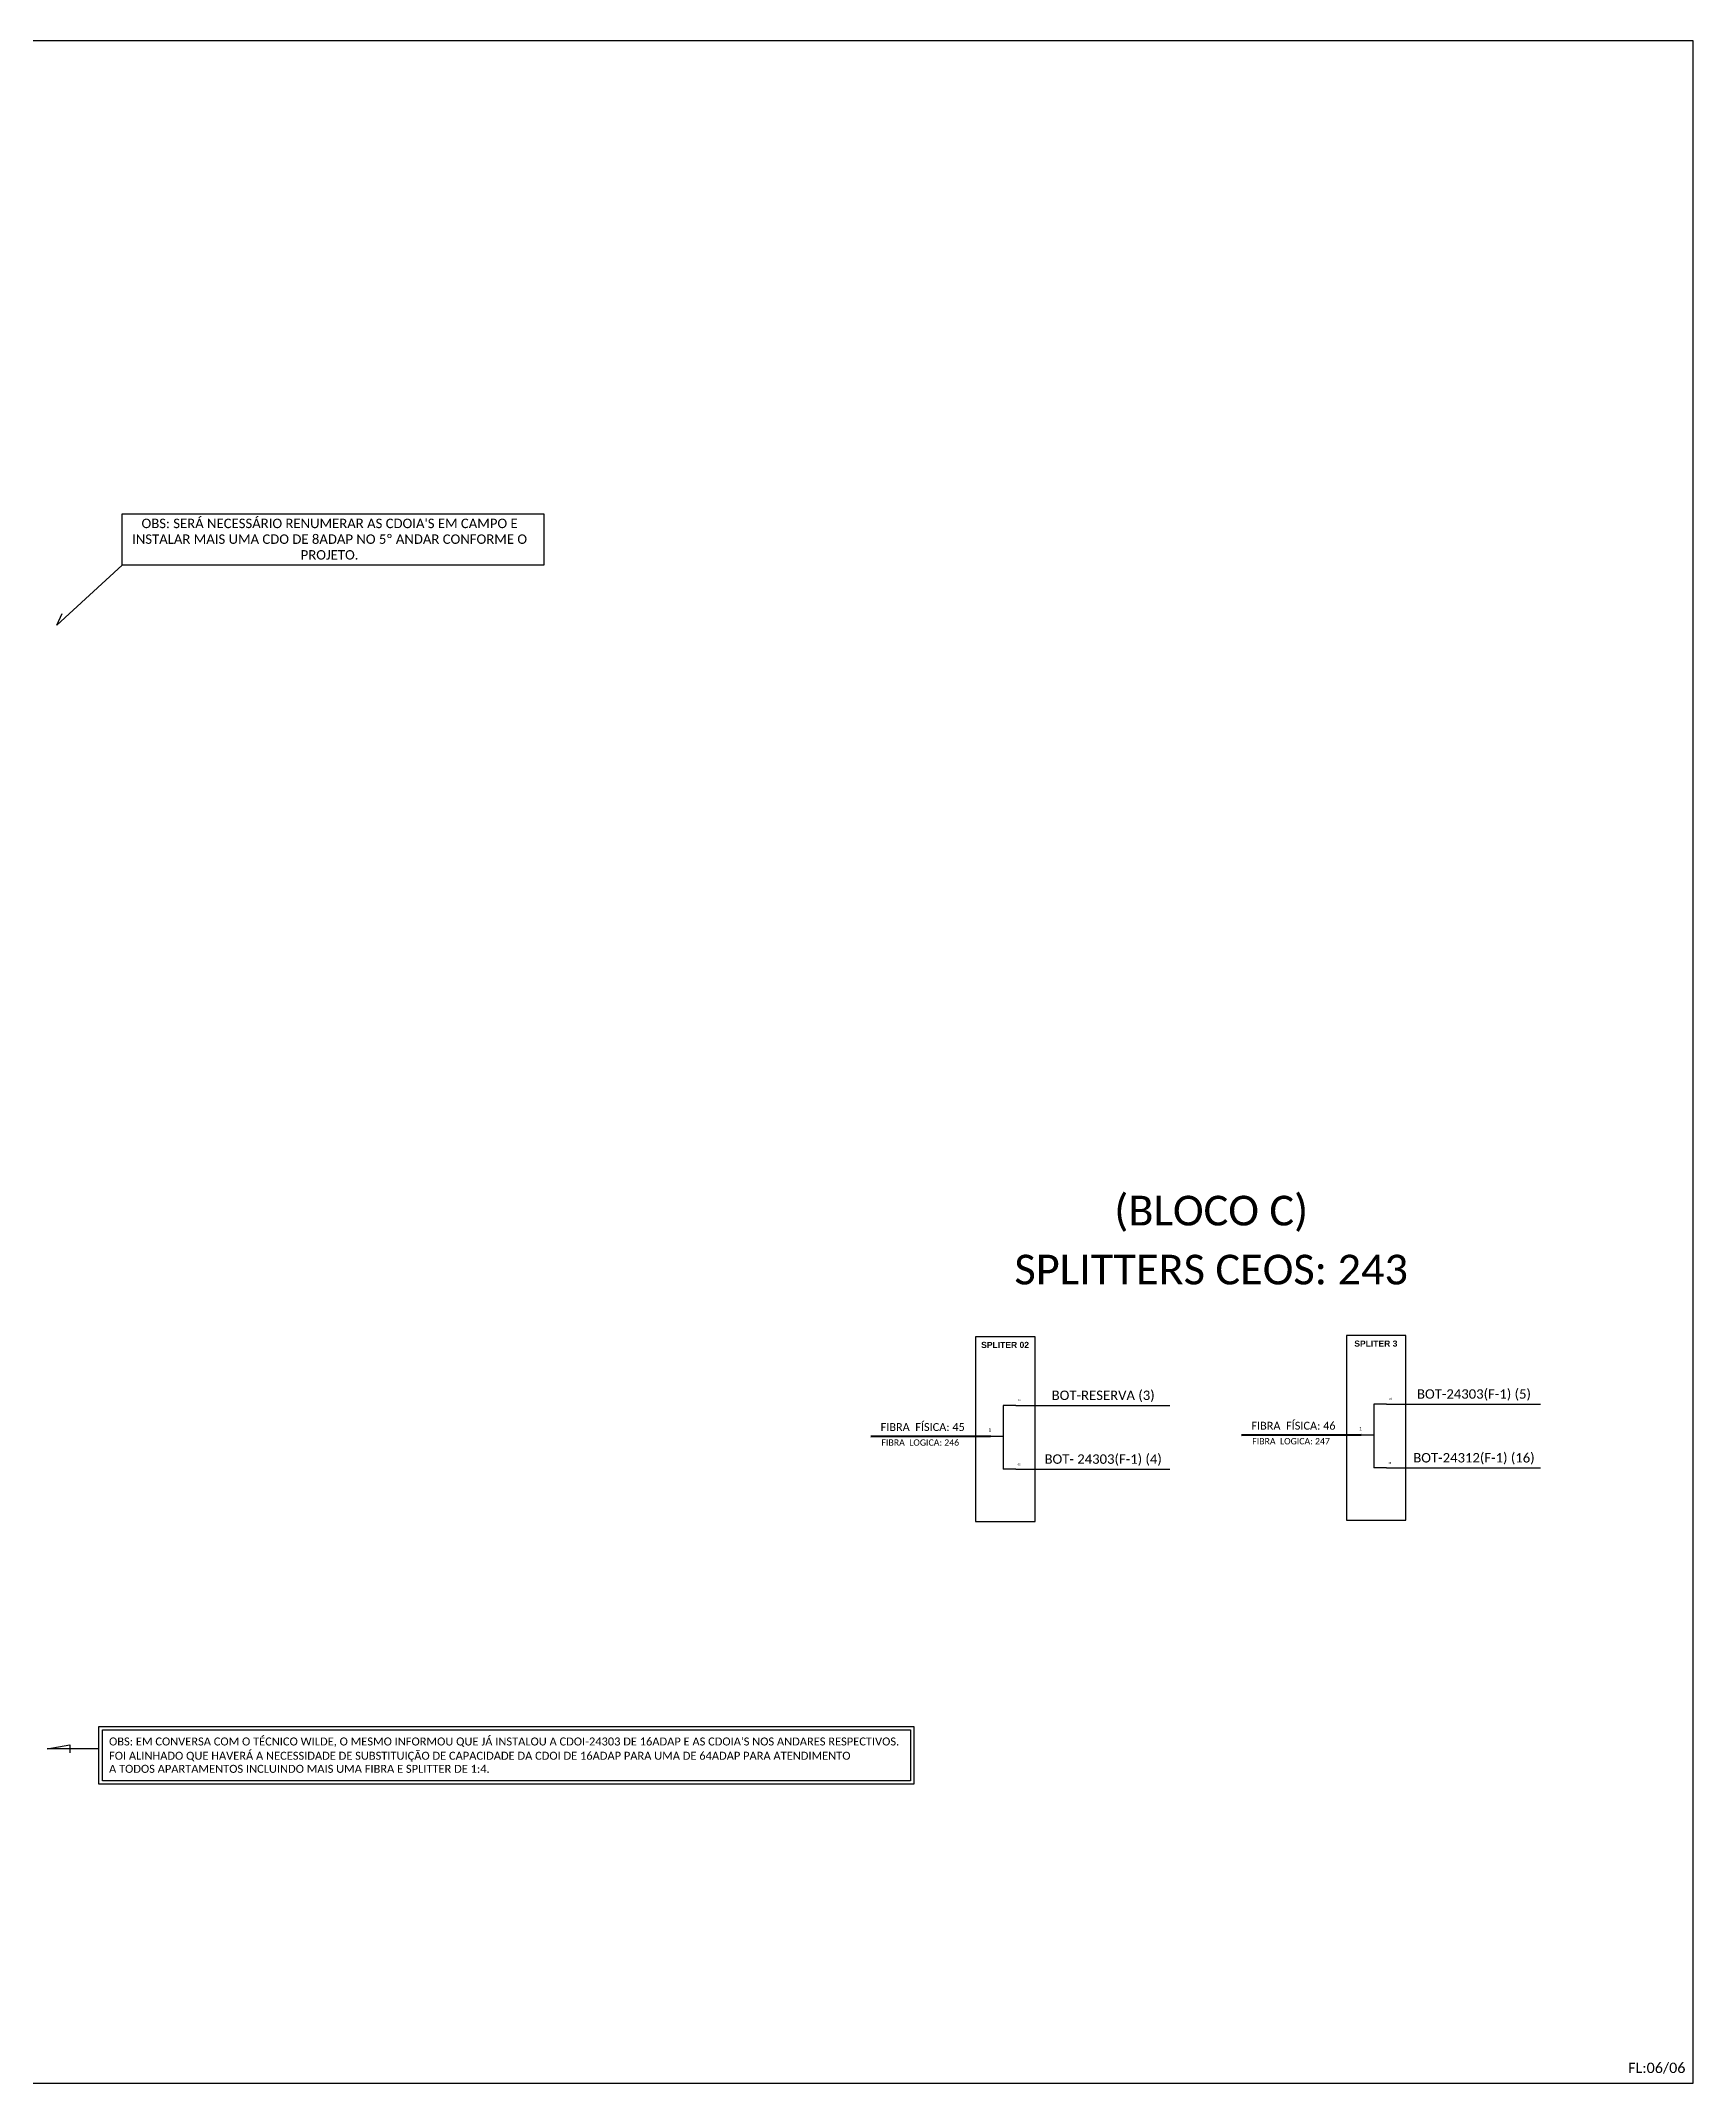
# Model space of a CAD drawing. Header units: inches. Extents: x 2352 to 7774, y -43 to 551.
# Drawn here: x 7294 to 7774, y -43 to 551 of the extents above; entities that cross this region are included whole.
import ezdxf

# ---------------------------------------------------------------- set-up
doc = ezdxf.new("R2010")
doc.units = ezdxf.units.IN
doc.header["$MEASUREMENT"] = 0
doc.styles.add('WMF-Calibri0', font='calibri.ttf')

msp = doc.modelspace()

# ---------------------------------------------------------------- linework, layer by layer
at = {"color": 7, "linetype": 'Continuous'}
for p, q in [((7573.7, 153.96), (7573.7, 135.41)), ((7577.4, 153.96), (7573.7, 153.96)), ((7681.53, 154.34), (7681.53, 135.79)), ((7685.22, 154.34), (7681.53, 154.34)), ((7570.05, 145.01), (7573.69, 145.01)), ((7677.88, 145.39), (7681.51, 145.39)), ((7577.4, 135.41), (7573.7, 135.41)), ((7685.22, 135.79), (7681.53, 135.79))]:
    msp.add_line(p, q, dxfattribs=at)
at = {"color": 10, "linetype": 'Continuous'}
for p, q in [((7577.4, 153.97), (7622.17, 153.96)), ((7685.22, 154.35), (7729.99, 154.34)), ((7577.4, 135.42), (7622.17, 135.41)), ((7685.22, 135.8), (7729.99, 135.79))]:
    msp.add_line(p, q, dxfattribs=at)
at = {"color": 1, "linetype": 'Continuous', "lineweight": 60}
for p, q in [((7570.05, 145.01), (7535.27, 144.9)), ((7677.88, 145.39), (7643.09, 145.28))]:
    msp.add_line(p, q, dxfattribs=at)
msp.add_lwpolyline([(6935.83, -43.15), (7774.39, -43.15), (7774.39, 550.85), (6935.83, 550.85), (6935.83, -43.15)])
at = {"color": 5}
msp.add_lwpolyline([(7317.55, 413.26), (7440.2, 413.26), (7440.2, 398.35), (7317.55, 398.35)], close=True, dxfattribs=at)
msp.add_lwpolyline([(7317.55, 398.35), (7298.5, 380.85), (7300.06, 384.29)], dxfattribs=at)
at = {"color": 7}
for points in [[(7565.73, 120.22), (7583.01, 120.22), (7583.01, 173.88), (7565.73, 173.88)], [(7673.56, 120.61), (7690.84, 120.61), (7690.84, 174.26), (7673.56, 174.26)]]:
    msp.add_lwpolyline(points, close=True, dxfattribs=at)
at = {"color": 1}
for points in [[(7310.8, 60.57), (7547.8, 60.57), (7547.8, 43.8), (7310.8, 43.8)], [(7311.8, 59.57), (7546.8, 59.57), (7546.8, 44.8), (7311.8, 44.8)]]:
    msp.add_lwpolyline(points, close=True, dxfattribs=at)
msp.add_lwpolyline([(7310.8, 54.12), (7295.75, 54.12), (7302.32, 55.26), (7302.32, 52.9)], dxfattribs=at)

# ---------------------------------------------------------------- texts
at = {"color": 1, "style": 'WMF-Calibri0'}
for s, height, p in [("OBS: EM CONVERSA COM O TÉCNICO WILDE, O MESMO INFORMOU QUE JÁ INSTALOU A CDOI-24303 DE 16ADAP E AS CDOIA'S NOS ANDARES RESPECTIVOS.", 2.31701, (7313.73, 55.06)), ('FOI ALINHADO QUE HAVERÁ A NECESSIDADE DE SUBSTITUIÇÃO DE CAPACIDADE DA CDOI DE 16ADAP PARA UMA DE 64ADAP PARA ATENDIMENTO', 2.31701, (7313.73, 50.91)), ('A TODOS APARTAMENTOS INCLUINDO MAIS UMA FIBRA E SPLITTER DE 1:4.', 2.317, (7313.73, 47.11))]:
    msp.add_text(s, height=height, dxfattribs=at).set_placement(p)
at = {"color": 5, "insert": (7377.86, 405.9), "char_height": 2.74316, "width": 125.5998, "attachment_point": 5}
msp.add_mtext("\\pt49.38;{\\fCalibri|b0|i0|c0|p34;OBS: SERÁ NECESSÁRIO RENUMERAR AS CDOIA'S EM CAMPO E INSTALAR MAIS UMA CDO DE 8ADAP NO 5º ANDAR CONFORME O PROJETO.}", dxfattribs=at)
at = {"attachment_point": 5}
for s, insert, char_height, width in [('{\\fCalibri|b0|i0|c0|p34;\\C7;(BLOCO C)}', (7634.24, 209.69, 1), 8.64, 131.666), ('\\C7;\\fCalibri|b0|i0|c0|p34;SPLITTERS CEOS: 243', (7634.24, 193.42, 1), 8.64, 131.666), ('{\\fArial|b1|i0|c0|p34;\\C10;SPLITER 02}', (7574.3, 171.55), 1.7753, 17.28), ('{\\fArial|b1|i0|c0|p34;\\C10;SPLITER 3}', (7682.12, 171.93), 1.7753, 17.28), ('\\C7;\\fArial|b0|i0;\\H0.289352x;01 ', (7578.51, 155.53), 1.7753, 3.456), ('\\C7;\\fArial|b0|i0;\\H0.289352x;01 ', (7686.34, 155.91), 1.7753, 3.456), ('\\pt49.38;{\\fCalibri|b0|i0|c0|p34;\\C0;BOT-24303(F-1) (5)}', (7710.65, 156.99), 2.7432, 40.9104), ('{\\fCalibri|b0|i0|c0|p34;\\C7;FIBRA  FÍSICA: 45}', (7550.34, 147.66), 2.2859, 34.56), ('{\\fCalibri|b0|i0|c0|p34;\\C7;FIBRA  FÍSICA: 46}', (7658.16, 148.04), 2.2859, 34.56), ('{\\fCalibri|b0|i0|c0|p34;\\C7;FIBRA  LOGICA: 246}', (7549.65, 143.16), 1.8289, 34.56), ('\\C7;\\fArial|b0|i0|;\\H1.0273588255048;1', (7569.89, 146.83), 1.7753, 1.7584), ('{\\fCalibri|b0|i0|c0|p34;\\C7;FIBRA  LOGICA: 247}', (7657.47, 143.54), 1.8289, 34.56), ('\\C7;\\fArial|b0|i0|;\\H1.0273588255048;1', (7677.71, 147.22), 1.7753, 1.7584), ('\\C7;\\fArial|b0|i0;\\H0.289352x;02 ', (7578.36, 136.83), 1.7753, 3.7582), ('\\pt49.38;{\\fCalibri|b0|i0|c0|p34;\\C1;BOT- 24303(F-1) (4)}', (7602.82, 138.06), 2.7432, 40.9104), ('\\C7;\\fArial|b0|i0;\\H0.289352x;02 ', (7686.18, 137.22), 1.7753, 3.7582), ('\\pt49.37685;{\\fCalibri|b0|i0|c0|p34;\\C7;BOT-24312(F-1) (16)}', (7710.65, 138.44), 2.7432, 40.9104)]:
    msp.add_mtext(s, dxfattribs=dict(at, insert=insert, char_height=char_height, width=width))
at = {"color": 3, "insert": (7602.82, 156.61), "char_height": 2.7432, "width": 40.9104, "attachment_point": 5}
msp.add_mtext('\\pt49.38;{\\fCalibri|b0|i0|c0|p34;BOT-RESERVA (3)}', dxfattribs=at)
at = {"lineweight": 0, "insert": (7755.5, -37.2), "char_height": 3, "width": 277.1819, "attachment_point": 1, "style": 'WMF-Calibri0'}
msp.add_mtext('FL:06/06', dxfattribs=at)

doc.saveas('drawing.dxf')
